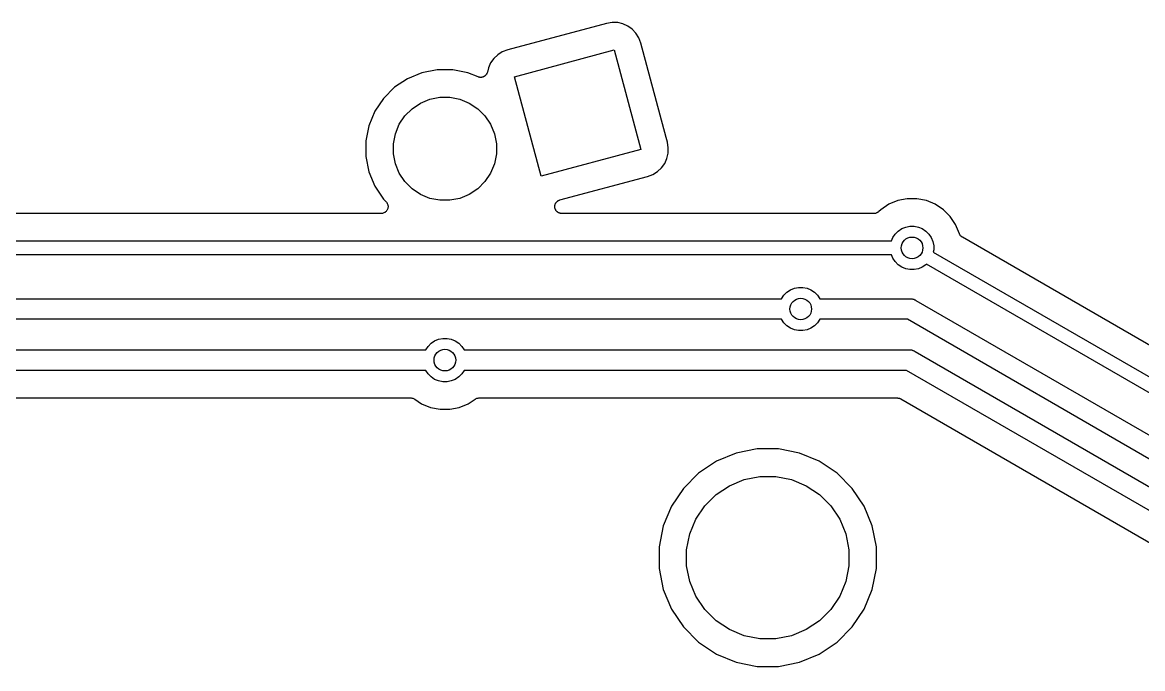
# Model space of a CAD drawing. Extents: x 0.5 to 11.2, y -6.4 to -1.8.
# Drawn here: x 8.464 to 9.279, y -3.034 to -2.564 of the extents above; entities that cross this region are included whole.
import ezdxf

# ---------------------------------------------------------------- set-up
doc = ezdxf.new("R2010")
doc.units = 0
doc.header["$MEASUREMENT"] = 0
doc.layers.add('BLACK', color=7, linetype='CONTINUOUS')

msp = doc.modelspace()

# ---------------------------------------------------------------- linework, layer by layer
at = {"layer": 'BLACK', "linetype": 'CONTINUOUS'}
for p, q in [((8.88939, -2.5651), (8.81742, -2.58439)), ((8.89352, -2.56442), (8.88939, -2.5651)), ((8.89745, -2.56455), (8.89352, -2.56442)), ((8.90129, -2.56544), (8.89745, -2.56455)), ((8.90488, -2.56707), (8.90129, -2.56544)), ((8.90808, -2.56936), (8.90488, -2.56707)), ((8.91077, -2.57224), (8.90808, -2.56936)), ((8.91285, -2.57559), (8.91077, -2.57224)), ((8.91433, -2.5795), (8.91285, -2.57559)), ((8.93272, -2.64814), (8.91433, -2.5795)), ((8.80728, -2.59063), (8.80498, -2.59384)), ((8.81015, -2.58794), (8.80728, -2.59063)), ((8.8135, -2.58586), (8.81015, -2.58794)), ((8.81742, -2.58439), (8.8135, -2.58586)), ((8.82239, -2.60389), (8.89483, -2.58447)), ((8.89483, -2.58447), (8.91424, -2.65692)), ((8.76606, -2.59878), (8.75495, -2.60099)), ((8.77738, -2.59878), (8.76606, -2.59878)), ((8.78849, -2.60099), (8.77738, -2.59878)), ((8.80336, -2.59743), (8.80263, -2.60055)), ((8.80498, -2.59384), (8.80336, -2.59743)), ((8.74448, -2.60533), (8.73507, -2.61162)), ((8.75495, -2.60099), (8.74448, -2.60533)), ((8.79584, -2.60404), (8.78849, -2.60099)), ((8.79622, -2.60415), (8.79584, -2.60404)), ((8.79659, -2.60428), (8.79622, -2.60415)), ((8.79668, -2.60429), (8.79659, -2.60428)), ((8.79678, -2.60432), (8.79668, -2.60429)), ((8.79717, -2.60436), (8.79678, -2.60432)), ((8.79755, -2.60441), (8.79717, -2.60436)), ((8.79765, -2.60441), (8.79755, -2.60441)), ((8.79775, -2.60442), (8.79765, -2.60441)), ((8.79814, -2.60438), (8.79775, -2.60442)), ((8.79853, -2.60436), (8.79814, -2.60438)), ((8.79862, -2.60433), (8.79853, -2.60436)), ((8.79872, -2.60433), (8.79862, -2.60433)), ((8.79909, -2.60421), (8.79872, -2.60433)), ((8.79947, -2.60411), (8.79909, -2.60421)), ((8.79956, -2.60407), (8.79947, -2.60411)), ((8.79965, -2.60404), (8.79956, -2.60407)), ((8.8, -2.60386), (8.79965, -2.60404)), ((8.80035, -2.60369), (8.8, -2.60386)), ((8.80043, -2.60363), (8.80035, -2.60369)), ((8.80052, -2.60359), (8.80043, -2.60363)), ((8.80082, -2.60334), (8.80052, -2.60359)), ((8.80113, -2.60311), (8.80082, -2.60334)), ((8.8012, -2.60303), (8.80113, -2.60311)), ((8.80127, -2.60297), (8.8012, -2.60303)), ((8.80152, -2.60267), (8.80127, -2.60297)), ((8.80179, -2.60238), (8.80152, -2.60267)), ((8.80183, -2.6023), (8.80179, -2.60238)), ((8.8019, -2.60222), (8.80183, -2.6023)), ((8.80208, -2.60188), (8.8019, -2.60222)), ((8.80228, -2.60154), (8.80208, -2.60188)), ((8.80232, -2.60145), (8.80228, -2.60154)), ((8.80236, -2.60136), (8.80232, -2.60145)), ((8.80248, -2.60099), (8.80236, -2.60136)), ((8.80261, -2.60062), (8.80248, -2.60099)), ((8.80263, -2.60055), (8.80261, -2.60062)), ((8.8418, -2.67633), (8.82239, -2.60389)), ((8.73507, -2.61162), (8.72706, -2.61963)), ((8.72706, -2.61963), (8.72077, -2.62905)), ((8.74782, -2.62716), (8.75396, -2.62305)), ((8.75396, -2.62305), (8.76078, -2.62023)), ((8.76078, -2.62023), (8.76803, -2.61878)), ((8.76803, -2.61878), (8.77541, -2.61878)), ((8.77541, -2.61878), (8.78266, -2.62023)), ((8.78266, -2.62023), (8.78948, -2.62305)), ((8.78948, -2.62305), (8.79563, -2.62716)), ((8.72077, -2.62905), (8.71643, -2.63951)), ((8.73849, -2.63852), (8.74259, -2.63238)), ((8.74259, -2.63238), (8.74782, -2.62716)), ((8.79563, -2.62716), (8.80085, -2.63238)), ((8.80085, -2.63238), (8.80495, -2.63852)), ((8.71643, -2.63951), (8.71422, -2.65062)), ((8.73566, -2.64535), (8.73849, -2.63852)), ((8.80495, -2.63852), (8.80778, -2.64535)), ((8.73422, -2.65259), (8.73566, -2.64535)), ((8.80778, -2.64535), (8.80922, -2.65259)), ((8.93361, -2.65147), (8.93272, -2.64814)), ((8.71422, -2.65062), (8.71422, -2.66195)), ((8.73422, -2.65998), (8.73422, -2.65259)), ((8.80922, -2.65259), (8.80922, -2.65998)), ((8.91424, -2.65692), (8.8418, -2.67633)), ((8.9343, -2.6556), (8.93361, -2.65147)), ((8.93417, -2.65954), (8.9343, -2.6556)), ((8.71422, -2.66195), (8.71643, -2.67306)), ((8.73566, -2.66722), (8.73422, -2.65998)), ((8.80922, -2.65998), (8.80778, -2.66722)), ((8.93165, -2.66697), (8.93327, -2.66338)), ((8.93327, -2.66338), (8.93417, -2.65954)), ((8.71643, -2.67306), (8.72077, -2.68352)), ((8.73849, -2.67405), (8.73566, -2.66722)), ((8.80778, -2.66722), (8.80495, -2.67405)), ((8.92313, -2.67494), (8.92648, -2.67286)), ((8.92648, -2.67286), (8.92935, -2.67017)), ((8.92935, -2.67017), (8.93165, -2.66697)), ((8.74259, -2.68019), (8.73849, -2.67405)), ((8.74782, -2.68541), (8.74259, -2.68019)), ((8.80085, -2.68019), (8.79563, -2.68541)), ((8.80495, -2.67405), (8.80085, -2.68019)), ((8.8554, -2.69352), (8.91921, -2.67642)), ((8.91921, -2.67642), (8.92313, -2.67494)), ((8.72077, -2.68352), (8.72706, -2.69294)), ((8.75396, -2.68952), (8.74782, -2.68541)), ((8.76078, -2.69234), (8.75396, -2.68952)), ((8.78948, -2.68952), (8.78266, -2.69234)), ((8.79563, -2.68541), (8.78948, -2.68952)), ((8.72706, -2.69294), (8.72893, -2.69481)), ((8.72893, -2.69481), (8.72897, -2.69485)), ((8.72897, -2.69485), (8.72897, -2.69485)), ((8.72897, -2.69485), (8.72897, -2.69485)), ((8.72897, -2.69485), (8.72898, -2.69486)), ((8.72898, -2.69486), (8.72928, -2.69524)), ((8.72928, -2.69524), (8.72958, -2.69561)), ((8.72958, -2.69561), (8.72958, -2.69562)), ((8.72958, -2.69562), (8.72959, -2.69562)), ((8.72959, -2.69562), (8.72981, -2.69605)), ((8.72981, -2.69605), (8.73003, -2.69647)), ((8.73003, -2.69647), (8.73003, -2.69648)), ((8.73003, -2.69648), (8.73004, -2.69649)), ((8.73004, -2.69649), (8.73017, -2.69696)), ((8.73017, -2.69696), (8.73031, -2.69741)), ((8.73031, -2.69741), (8.73031, -2.69742)), ((8.73031, -2.69742), (8.73031, -2.69743)), ((8.73031, -2.69743), (8.73035, -2.6979)), ((8.73035, -2.6979), (8.7304, -2.69838)), ((8.76803, -2.69378), (8.76078, -2.69234)), ((8.77541, -2.69378), (8.76803, -2.69378)), ((8.78266, -2.69234), (8.77541, -2.69378)), ((8.85169, -2.69831), (8.85172, -2.69799)), ((8.85172, -2.69799), (8.85174, -2.69767)), ((8.85174, -2.69767), (8.85178, -2.69751)), ((8.85178, -2.69751), (8.85179, -2.69734)), ((8.85179, -2.69734), (8.85189, -2.69703)), ((8.85189, -2.69703), (8.85196, -2.69672)), ((8.85196, -2.69672), (8.85203, -2.69657)), ((8.85203, -2.69657), (8.85208, -2.69641)), ((8.85208, -2.69641), (8.85223, -2.69612)), ((8.85223, -2.69612), (8.85237, -2.69583)), ((8.85237, -2.69583), (8.85247, -2.6957)), ((8.85247, -2.6957), (8.85255, -2.69555)), ((8.85255, -2.69555), (8.85275, -2.6953)), ((8.85275, -2.6953), (8.85294, -2.69504)), ((8.85294, -2.69504), (8.85306, -2.69493)), ((8.85306, -2.69493), (8.85317, -2.6948)), ((8.85317, -2.6948), (8.85342, -2.69459)), ((8.85342, -2.69459), (8.85365, -2.69437)), ((8.85365, -2.69437), (8.85379, -2.69429)), ((8.85379, -2.69429), (8.85392, -2.69418)), ((8.85392, -2.69418), (8.85421, -2.69403)), ((8.85421, -2.69403), (8.85448, -2.69386)), ((8.85448, -2.69386), (8.85464, -2.6938)), ((8.85464, -2.6938), (8.85479, -2.69372)), ((8.85479, -2.69372), (8.85509, -2.69363)), ((8.85509, -2.69363), (8.8554, -2.69352)), ((9.09472, -2.69667), (9.08887, -2.70058)), ((9.10123, -2.69397), (9.09472, -2.69667)), ((9.10813, -2.6926), (9.10123, -2.69397)), ((9.11517, -2.6926), (9.10813, -2.6926)), ((9.12208, -2.69397), (9.11517, -2.6926)), ((9.12859, -2.69667), (9.12208, -2.69397)), ((9.13444, -2.70058), (9.12859, -2.69667)), ((8.7254, -2.70335), (8.34571, -2.70335)), ((8.72587, -2.7033), (8.7254, -2.70335)), ((8.72635, -2.70325), (8.72587, -2.7033)), ((8.72636, -2.70325), (8.72635, -2.70325)), ((8.72637, -2.70325), (8.72636, -2.70325)), ((8.72682, -2.70312), (8.72637, -2.70325)), ((8.72728, -2.70298), (8.72682, -2.70312)), ((8.72729, -2.70297), (8.72728, -2.70298)), ((8.7273, -2.70297), (8.72729, -2.70297)), ((8.72772, -2.70275), (8.7273, -2.70297)), ((8.72815, -2.70252), (8.72772, -2.70275)), ((8.72816, -2.70251), (8.72815, -2.70252)), ((8.72815, -2.70252), (8.72815, -2.70252)), ((8.72853, -2.70221), (8.72816, -2.70251)), ((8.72891, -2.70191), (8.72853, -2.70221)), ((8.72892, -2.70189), (8.72891, -2.7019)), ((8.72891, -2.7019), (8.72891, -2.70191)), ((8.72922, -2.70153), (8.72892, -2.70189)), ((8.72953, -2.70116), (8.72922, -2.70153)), ((8.72954, -2.70114), (8.72953, -2.70115)), ((8.72953, -2.70115), (8.72953, -2.70116)), ((8.72977, -2.70072), (8.72954, -2.70114)), ((8.73, -2.7003), (8.72977, -2.70072)), ((8.73015, -2.69982), (8.73, -2.70028)), ((8.73, -2.70028), (8.73, -2.70029)), ((8.73, -2.70029), (8.73, -2.7003)), ((8.73029, -2.69937), (8.73015, -2.69982)), ((8.73034, -2.69888), (8.73029, -2.69935)), ((8.73029, -2.69935), (8.73029, -2.69936)), ((8.73029, -2.69936), (8.73029, -2.69937)), ((8.73039, -2.6984), (8.73034, -2.69888)), ((8.7304, -2.69838), (8.73039, -2.69839)), ((8.73039, -2.69839), (8.73039, -2.6984)), ((8.85171, -2.69848), (8.85169, -2.69831)), ((8.8517, -2.69864), (8.85171, -2.69848)), ((8.85175, -2.69896), (8.8517, -2.69864)), ((8.85178, -2.69928), (8.85175, -2.69896)), ((8.85183, -2.69944), (8.85178, -2.69928)), ((8.85185, -2.69961), (8.85183, -2.69944)), ((8.85196, -2.69991), (8.85185, -2.69961)), ((8.85205, -2.70022), (8.85196, -2.69991)), ((8.85213, -2.70037), (8.85205, -2.70022)), ((8.85219, -2.70052), (8.85213, -2.70037)), ((8.85236, -2.7008), (8.85219, -2.70052)), ((8.85251, -2.70108), (8.85236, -2.7008)), ((8.85261, -2.70121), (8.85251, -2.70108)), ((8.8527, -2.70136), (8.85261, -2.70121)), ((8.85292, -2.70159), (8.8527, -2.70136)), ((8.85312, -2.70184), (8.85292, -2.70159)), ((8.85325, -2.70195), (8.85312, -2.70184)), ((8.85336, -2.70207), (8.85325, -2.70195)), ((8.85362, -2.70226), (8.85336, -2.70207)), ((8.85387, -2.70247), (8.85362, -2.70226)), ((8.85401, -2.70255), (8.85387, -2.70247)), ((8.85415, -2.70265), (8.85401, -2.70255)), ((8.85444, -2.70279), (8.85415, -2.70265)), ((8.85472, -2.70294), (8.85444, -2.70279)), ((8.85488, -2.70299), (8.85472, -2.70294)), ((8.85503, -2.70306), (8.85488, -2.70299)), ((8.85534, -2.70314), (8.85503, -2.70306)), ((8.85565, -2.70324), (8.85534, -2.70314)), ((8.85582, -2.70326), (8.85565, -2.70324)), ((8.85598, -2.7033), (8.85582, -2.70326)), ((8.8563, -2.70331), (8.85598, -2.7033)), ((8.85662, -2.70335), (8.8563, -2.70331)), ((8.85669, -2.70335), (8.85662, -2.70335)), ((9.08403, -2.70335), (8.85669, -2.70335)), ((9.08449, -2.7033), (9.08403, -2.70335)), ((9.08495, -2.70326), (9.08449, -2.7033)), ((9.08497, -2.70325), (9.08495, -2.70326)), ((9.085, -2.70325), (9.08497, -2.70325)), ((9.08544, -2.70312), (9.085, -2.70325)), ((9.08588, -2.70299), (9.08544, -2.70312)), ((9.08591, -2.70298), (9.08588, -2.70299)), ((9.08593, -2.70297), (9.08591, -2.70298)), ((9.08634, -2.70275), (9.08593, -2.70297)), ((9.08675, -2.70254), (9.08634, -2.70275)), ((9.08677, -2.70252), (9.08675, -2.70254)), ((9.08679, -2.70251), (9.08677, -2.70252)), ((9.08715, -2.70222), (9.08679, -2.70251)), ((9.08751, -2.70193), (9.08715, -2.70222)), ((9.08755, -2.70189), (9.08751, -2.70193)), ((9.08756, -2.70188), (9.08755, -2.70189)), ((9.08755, -2.70189), (9.08755, -2.70189)), ((9.08755, -2.70189), (9.08755, -2.70189)), ((9.08887, -2.70058), (9.08756, -2.70188)), ((9.13942, -2.70556), (9.13444, -2.70058)), ((9.14333, -2.71141), (9.13942, -2.70556)), ((9.10161, -2.71611), (9.10419, -2.71439)), ((9.10419, -2.71439), (9.10706, -2.7132)), ((9.10706, -2.7132), (9.1101, -2.7126)), ((9.1101, -2.7126), (9.1132, -2.7126)), ((9.1132, -2.7126), (9.11625, -2.7132)), ((9.11625, -2.7132), (9.11911, -2.71439)), ((9.11911, -2.71439), (9.12169, -2.71611)), ((9.14614, -2.7182), (9.14333, -2.71141)), ((9.09668, -2.72335), (9.0977, -2.72089)), ((9.0977, -2.72089), (9.09942, -2.71831)), ((9.09942, -2.71831), (9.10161, -2.71611)), ((9.12169, -2.71611), (9.12389, -2.71831)), ((9.12389, -2.71831), (9.12561, -2.72089)), ((9.12561, -2.72089), (9.1268, -2.72375)), ((9.14621, -2.71832), (9.14614, -2.7182)), ((9.14625, -2.71845), (9.14621, -2.71832)), ((9.14644, -2.71875), (9.14625, -2.71845)), ((9.1466, -2.71906), (9.14644, -2.71875)), ((9.14669, -2.71916), (9.1466, -2.71906)), ((9.14676, -2.71928), (9.14669, -2.71916)), ((9.147, -2.71954), (9.14676, -2.71928)), ((9.14722, -2.71981), (9.147, -2.71954)), ((9.14733, -2.7199), (9.14722, -2.71981)), ((9.14742, -2.72), (9.14733, -2.7199)), ((9.1477, -2.72021), (9.14742, -2.72)), ((9.14797, -2.72044), (9.1477, -2.72021)), ((9.14809, -2.7205), (9.14797, -2.72044)), ((9.1482, -2.72058), (9.14809, -2.7205)), ((9.14826, -2.72062), (9.1482, -2.72058)), ((9.56366, -2.96044), (9.14826, -2.72062)), ((8.33306, -2.72335), (9.09668, -2.72335)), ((9.1268, -2.72375), (9.1274, -2.7268)), ((9.1274, -2.7299), (9.12709, -2.73148)), ((9.1274, -2.7268), (9.1274, -2.7299)), ((9.09668, -2.73335), (8.33306, -2.73335)), ((9.0977, -2.73581), (9.09668, -2.73335)), ((9.09942, -2.73839), (9.0977, -2.73581)), ((9.10161, -2.74058), (9.09942, -2.73839)), ((9.12709, -2.73148), (9.60036, -3.00473)), ((9.10419, -2.7423), (9.10161, -2.74058)), ((9.10706, -2.74349), (9.10419, -2.7423)), ((9.1101, -2.74409), (9.10706, -2.74349)), ((9.1132, -2.74409), (9.1101, -2.74409)), ((9.11625, -2.74349), (9.1132, -2.74409)), ((9.11911, -2.7423), (9.11625, -2.74349)), ((9.12169, -2.74058), (9.11911, -2.7423)), ((9.12211, -2.74016), (9.12169, -2.74058)), ((9.59694, -3.0143), (9.12211, -2.74016)), ((9.01672, -2.76532), (9.01842, -2.76278)), ((9.01842, -2.76278), (9.02061, -2.76058)), ((9.02061, -2.76058), (9.02319, -2.75886)), ((9.02319, -2.75886), (9.02606, -2.75767)), ((9.02606, -2.75767), (9.0291, -2.75707)), ((9.0291, -2.75707), (9.0322, -2.75707)), ((9.0322, -2.75707), (9.03525, -2.75767)), ((9.03525, -2.75767), (9.03811, -2.75886)), ((9.03811, -2.75886), (9.04069, -2.76058)), ((9.04069, -2.76058), (9.04288, -2.76278)), ((9.04288, -2.76278), (9.04458, -2.76532)), ((8.26458, -2.76532), (9.01672, -2.76532)), ((9.04458, -2.76532), (9.10962, -2.76532)), ((9.10962, -2.76532), (9.10974, -2.7653)), ((9.10974, -2.7653), (9.11036, -2.76532)), ((9.11036, -2.76532), (9.1106, -2.76532)), ((9.1106, -2.76532), (9.11073, -2.76533)), ((9.11073, -2.76533), (9.11122, -2.76534)), ((9.11122, -2.76534), (9.11146, -2.7654)), ((9.11146, -2.7654), (9.11171, -2.76542)), ((9.11171, -2.76542), (9.11218, -2.76557)), ((9.11218, -2.76557), (9.11266, -2.76568)), ((9.11266, -2.76568), (9.11288, -2.76578)), ((9.11288, -2.76578), (9.11312, -2.76585)), ((9.11312, -2.76585), (9.11356, -2.76609)), ((9.11356, -2.76609), (9.11367, -2.76614)), ((9.11367, -2.76614), (9.11388, -2.76626)), ((9.11388, -2.76626), (9.11442, -2.76655)), ((9.11442, -2.76655), (9.11452, -2.76663)), ((9.11452, -2.76663), (9.59152, -3.04203)), ((9.01672, -2.78032), (8.26458, -2.78032)), ((9.01842, -2.78285), (9.01672, -2.78032)), ((9.02061, -2.78505), (9.01842, -2.78285)), ((9.02319, -2.78677), (9.02061, -2.78505)), ((9.02606, -2.78796), (9.02319, -2.78677)), ((9.03811, -2.78677), (9.03525, -2.78796)), ((9.04069, -2.78505), (9.03811, -2.78677)), ((9.04288, -2.78285), (9.04069, -2.78505)), ((9.04458, -2.78032), (9.04288, -2.78285)), ((9.10823, -2.78032), (9.04458, -2.78032)), ((9.5864, -3.05639), (9.10823, -2.78032)), ((8.76426, -2.79604), (8.76713, -2.79486)), ((8.76713, -2.79486), (8.77017, -2.79425)), ((8.77017, -2.79425), (8.77327, -2.79425)), ((8.77327, -2.79425), (8.77631, -2.79486)), ((8.77631, -2.79486), (8.77918, -2.79604)), ((9.0291, -2.78856), (9.02606, -2.78796)), ((9.0322, -2.78856), (9.0291, -2.78856)), ((9.03525, -2.78796), (9.0322, -2.78856)), ((8.26469, -2.8025), (8.75779, -2.8025)), ((8.75779, -2.8025), (8.75949, -2.79996)), ((8.75949, -2.79996), (8.76168, -2.79777)), ((8.76168, -2.79777), (8.76426, -2.79604)), ((8.77918, -2.79604), (8.78176, -2.79777)), ((8.78176, -2.79777), (8.78395, -2.79996)), ((8.78395, -2.79996), (8.78565, -2.8025)), ((8.78565, -2.8025), (9.10907, -2.8025)), ((9.10907, -2.8025), (9.10919, -2.80248)), ((9.10919, -2.80248), (9.10981, -2.8025)), ((9.10981, -2.8025), (9.11005, -2.8025)), ((9.11005, -2.8025), (9.11018, -2.80251)), ((9.11018, -2.80251), (9.11067, -2.80253)), ((9.11067, -2.80253), (9.11091, -2.80258)), ((9.11091, -2.80258), (9.11116, -2.80261)), ((9.11116, -2.80261), (9.11163, -2.80275)), ((9.11163, -2.80275), (9.11211, -2.80286)), ((9.11211, -2.80286), (9.11233, -2.80297)), ((9.11233, -2.80297), (9.11257, -2.80304)), ((9.11257, -2.80304), (9.113, -2.80327)), ((9.113, -2.80327), (9.11312, -2.80332)), ((9.11312, -2.80332), (9.11333, -2.80344)), ((9.11333, -2.80344), (9.11387, -2.80373)), ((9.11387, -2.80373), (9.11397, -2.80381)), ((9.11397, -2.80381), (9.59674, -3.08254)), ((8.75779, -2.8175), (8.26615, -2.8175)), ((8.75949, -2.82004), (8.75779, -2.8175)), ((8.76168, -2.82223), (8.75949, -2.82004)), ((8.78395, -2.82004), (8.78176, -2.82223)), ((8.78565, -2.8175), (8.78395, -2.82004)), ((9.10768, -2.8175), (8.78565, -2.8175)), ((9.59161, -3.0969), (9.10768, -2.8175)), ((8.76426, -2.82396), (8.76168, -2.82223)), ((8.76713, -2.82514), (8.76426, -2.82396)), ((8.77017, -2.82575), (8.76713, -2.82514)), ((8.77327, -2.82575), (8.77017, -2.82575)), ((8.77631, -2.82514), (8.77327, -2.82575)), ((8.77918, -2.82396), (8.77631, -2.82514)), ((8.78176, -2.82223), (8.77918, -2.82396)), ((8.27169, -2.8375), (8.74702, -2.8375)), ((8.74702, -2.8375), (8.74703, -2.8375)), ((8.74703, -2.8375), (8.74703, -2.8375)), ((8.74703, -2.8375), (8.74703, -2.8375)), ((8.74703, -2.8375), (8.74709, -2.8375)), ((8.74709, -2.8375), (8.74754, -2.83755)), ((8.74754, -2.83755), (8.748, -2.8376)), ((8.748, -2.8376), (8.74803, -2.83761)), ((8.74803, -2.83761), (8.74806, -2.83761)), ((8.74806, -2.83761), (8.7485, -2.83775)), ((8.7485, -2.83775), (8.74893, -2.83788)), ((8.74893, -2.83788), (8.74896, -2.8379)), ((8.74896, -2.8379), (8.74899, -2.8379)), ((8.74899, -2.8379), (8.74939, -2.83813)), ((8.74939, -2.83813), (8.74979, -2.83834)), ((8.74979, -2.83834), (8.75479, -2.84168)), ((8.75479, -2.84168), (8.76129, -2.84437)), ((8.76129, -2.84437), (8.7682, -2.84575)), ((8.77524, -2.84575), (8.78215, -2.84437)), ((8.78215, -2.84437), (8.78865, -2.84168)), ((8.78865, -2.84168), (8.79365, -2.83834)), ((8.79365, -2.83834), (8.79366, -2.83834)), ((8.79366, -2.83834), (8.79371, -2.8383)), ((8.79366, -2.83834), (8.79366, -2.83834)), ((8.79366, -2.83834), (8.79366, -2.83834)), ((8.79371, -2.8383), (8.79412, -2.83809)), ((8.79412, -2.83809), (8.79452, -2.83788)), ((8.79452, -2.83788), (8.79455, -2.83787)), ((8.79455, -2.83787), (8.79457, -2.83786)), ((8.79457, -2.83786), (8.79502, -2.83773)), ((8.79502, -2.83773), (8.79545, -2.8376)), ((8.79545, -2.8376), (8.79548, -2.83759)), ((8.79548, -2.83759), (8.79551, -2.83758)), ((8.79551, -2.83758), (8.79597, -2.83754)), ((8.79597, -2.83754), (8.79643, -2.8375)), ((8.79643, -2.8375), (9.10098, -2.8375)), ((9.10098, -2.8375), (9.10105, -2.8375)), ((9.10105, -2.8375), (9.10134, -2.83753)), ((9.10134, -2.83753), (9.10164, -2.83754)), ((9.10164, -2.83754), (9.10182, -2.83759)), ((9.10182, -2.83759), (9.10202, -2.83761)), ((9.10202, -2.83761), (9.1023, -2.8377)), ((9.1023, -2.8377), (9.10259, -2.83777)), ((9.10259, -2.83777), (9.10276, -2.83785)), ((9.10276, -2.83785), (9.10295, -2.8379)), ((9.10295, -2.8379), (9.10321, -2.83805)), ((9.10321, -2.83805), (9.10348, -2.83817)), ((9.10348, -2.83817), (9.58055, -3.11361)), ((8.7682, -2.84575), (8.77524, -2.84575)), ((8.9989, -2.87458), (8.98363, -2.87762)), ((9.01447, -2.87458), (8.9989, -2.87458)), ((9.02975, -2.87762), (9.01447, -2.87458)), ((8.96924, -2.88358), (8.95629, -2.89223)), ((8.98363, -2.87762), (8.96924, -2.88358)), ((9.04413, -2.88358), (9.02975, -2.87762)), ((9.05708, -2.89223), (9.04413, -2.88358)), ((8.95629, -2.89223), (8.94528, -2.90324)), ((9.06809, -2.90324), (9.05708, -2.89223)), ((8.96904, -2.90776), (8.97871, -2.9013)), ((8.97871, -2.9013), (8.98946, -2.89685)), ((8.98946, -2.89685), (9.00087, -2.89458)), ((9.00087, -2.89458), (9.0125, -2.89458)), ((9.0125, -2.89458), (9.02391, -2.89685)), ((9.02391, -2.89685), (9.03466, -2.9013)), ((9.03466, -2.9013), (9.04433, -2.90776)), ((8.94528, -2.90324), (8.93663, -2.91619)), ((8.96082, -2.91599), (8.96904, -2.90776)), ((9.04433, -2.90776), (9.05256, -2.91599)), ((9.07674, -2.91619), (9.06809, -2.90324)), ((8.93663, -2.91619), (8.93067, -2.93057)), ((8.95435, -2.92566), (8.96082, -2.91599)), ((9.05256, -2.91599), (9.05902, -2.92566)), ((9.0827, -2.93057), (9.07674, -2.91619)), ((8.9499, -2.93641), (8.95435, -2.92566)), ((9.05902, -2.92566), (9.06347, -2.93641)), ((8.93067, -2.93057), (8.92763, -2.94585)), ((9.08574, -2.94585), (9.0827, -2.93057)), ((8.94763, -2.94782), (8.9499, -2.93641)), ((9.06347, -2.93641), (9.06574, -2.94782)), ((8.92763, -2.94585), (8.92763, -2.96142)), ((8.94763, -2.95945), (8.94763, -2.94782)), ((9.06574, -2.94782), (9.06574, -2.95945)), ((9.08574, -2.96142), (9.08574, -2.94585)), ((8.92763, -2.96142), (8.93067, -2.97669)), ((8.9499, -2.97086), (8.94763, -2.95945)), ((9.06574, -2.95945), (9.06347, -2.97086)), ((9.0827, -2.97669), (9.08574, -2.96142)), ((8.95435, -2.98161), (8.9499, -2.97086)), ((9.06347, -2.97086), (9.05902, -2.98161)), ((8.93067, -2.97669), (8.93663, -2.99108)), ((8.96082, -2.99128), (8.95435, -2.98161)), ((9.05902, -2.98161), (9.05256, -2.99128)), ((9.07674, -2.99108), (9.0827, -2.97669)), ((8.93663, -2.99108), (8.94528, -3.00403)), ((8.96904, -2.9995), (8.96082, -2.99128)), ((9.05256, -2.99128), (9.04433, -2.9995)), ((9.06809, -3.00403), (9.07674, -2.99108)), ((8.97871, -3.00597), (8.96904, -2.9995)), ((9.04433, -2.9995), (9.03466, -3.00597)), ((8.94528, -3.00403), (8.95629, -3.01504)), ((8.98946, -3.01042), (8.97871, -3.00597)), ((9.03466, -3.00597), (9.02391, -3.01042)), ((9.05708, -3.01504), (9.06809, -3.00403)), ((8.95629, -3.01504), (8.96924, -3.02369)), ((9.00087, -3.01269), (8.98946, -3.01042)), ((9.0125, -3.01269), (9.00087, -3.01269)), ((9.02391, -3.01042), (9.0125, -3.01269)), ((9.04413, -3.02369), (9.05708, -3.01504)), ((8.96924, -3.02369), (8.98363, -3.02965)), ((9.02975, -3.02965), (9.04413, -3.02369)), ((8.98363, -3.02965), (8.9989, -3.03269)), ((9.01447, -3.03269), (9.02975, -3.02965)), ((8.9989, -3.03269), (9.01447, -3.03269))]:
    msp.add_line(p, q, dxfattribs=at)
at = {"layer": 'BLACK'}
for centre in [(9.11165, -2.72835), (9.03065, -2.77282), (8.77172, -2.81)]:
    msp.add_circle(centre, 0.00787, dxfattribs=at)

doc.saveas('drawing.dxf')
